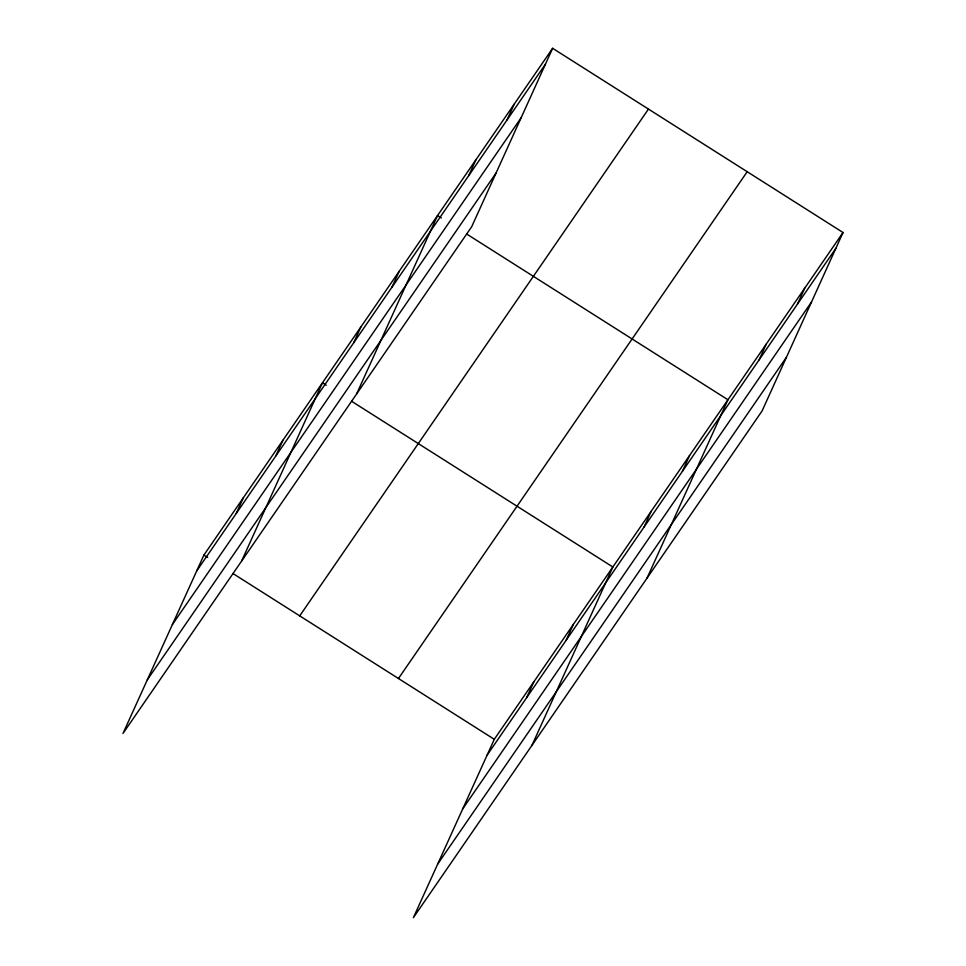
<?xml version="1.0" encoding="UTF-8"?>
<svg xmlns="http://www.w3.org/2000/svg" width="966" height="966" viewBox="0 0 966 966"><rect width="100%" height="100%" fill="white"/><g stroke="black" fill="none" stroke-linecap="round" stroke-linejoin="round"><path stroke-width="1.45" d="M552.637 48.3L203.898 555.088L122.972 733.484L471.71 226.696L552.637 48.3L843.028 232.516L762.102 410.912L413.363 917.7L494.29 739.304L843.028 232.516M236.247 513.465L243.42 497.647M275.769 456.037L282.941 440.218M241.548 561.174L322.475 382.778L326.254 385.18M353.653 342.845L360.825 327.039M392.015 287.107L399.187 271.289M356.623 393.935L437.55 215.539L441.341 217.942M468.739 175.607L475.912 159.788M507.102 119.869L514.274 104.05M526.639 697.681L533.812 681.863M566.161 640.253L573.333 624.434M531.94 745.39L612.855 566.994L351.467 401.18M644.044 527.062L651.217 511.243M682.407 471.323L689.579 455.505M647.015 578.151L727.941 399.755L466.554 233.941M759.131 359.823L766.304 344.005M797.493 304.085L804.666 288.266M196.726 570.906L545.464 64.118M172.383 624.555L521.121 117.767M147.315 679.835L496.053 173.047M299.726 615.873L648.464 109.086M398.463 678.506L747.201 171.719M487.118 755.122L835.856 248.334M462.774 808.771L811.512 301.984M437.707 864.051L786.433 357.263M203.898 555.088L207.678 557.491M232.903 573.49L494.29 739.304"/></g></svg>
